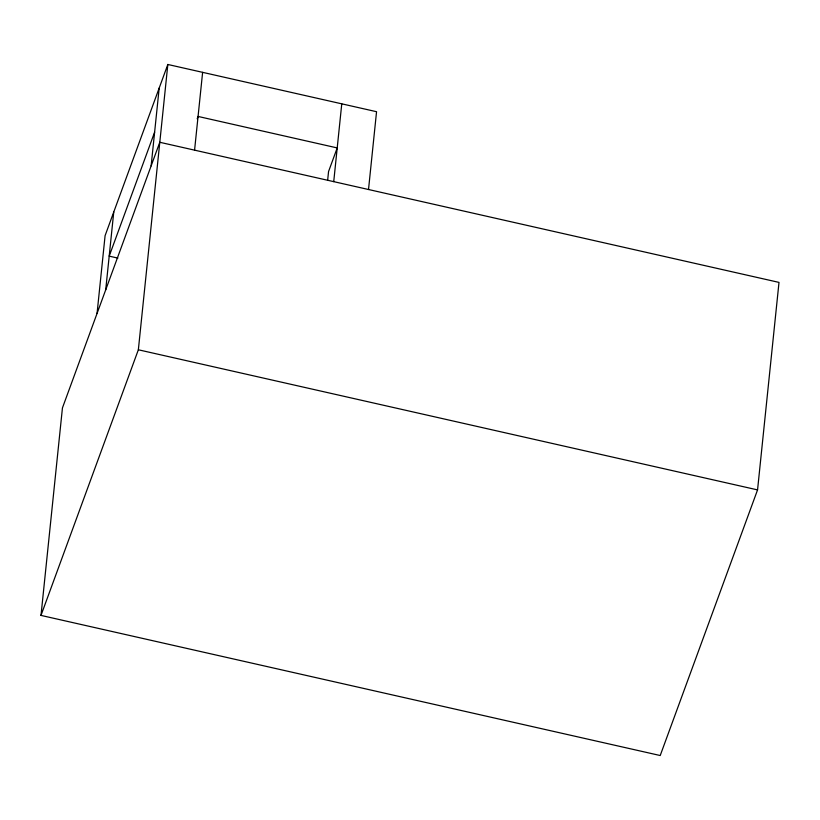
<?xml version="1.0" encoding="UTF-8"?>
<svg xmlns="http://www.w3.org/2000/svg" width="820" height="820" viewBox="0 0 820 820"><rect width="100%" height="100%" fill="white"/><g stroke="black" fill="none" stroke-linecap="round" stroke-linejoin="round"><path stroke-width="1.23" d="M41 615.41L62.443 407.909L159.787 142.28L779 282.398L757.557 489.899L660.213 755.527L41 615.41L138.354 349.781L167.833 64.472L376.554 111.704L368.518 189.512M97.057 313.465L105.093 235.658L167.833 64.472M105.708 289.86L113.754 212.042M151.136 165.896L159.183 88.088M194.576 150.152L202.622 72.344M327.651 180.277L328.553 171.534L337.215 147.928L198.061 116.44L197.2 118.797M333.73 181.64L341.766 103.832M154.621 132.174L109.193 256.137L117.885 258.105M138.354 349.781L757.557 489.899"/></g></svg>
